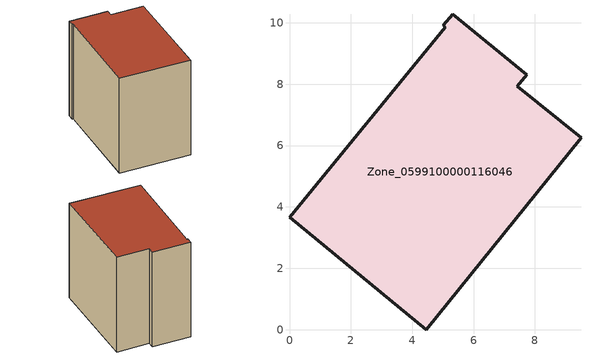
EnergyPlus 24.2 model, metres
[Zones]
Zone_0599100000116046
 floor ground (C_G): 5.01,9.92 5.32,10.28 7.74,8.31 7.42,7.93 9.5,6.25 4.46,0 0,3.66 5.08,9.86 z0
 wall outside (C_F): 9.5,6.25 7.42,7.93 7.74,8.31 5.32,10.28 5.01,9.92 5.08,9.86 0,3.66 4.46,0 9.5,6.25 z0:8.33
 roof outside (C_R): 5.32,10.28 5.01,9.92 5.08,9.86 0,3.66 4.46,0 9.5,6.25 7.42,7.93 7.74,8.31 z8.33
[BUILDING]
Pand.0599100000116046: North Axis=0; Terrain=City; Loads Convergence Tolerance Value=0.04; Temperature Convergence Tolerance Value=0.4; Solar Distribution=FullExterior; Maximum Number of Warmup Days=25; Minimum Number of Warmup Days=1
[Site:Location]
Rotterdam.The.Hague.AP_ZH_NLD Design_Conditions: Latitude=51.96; Longitude=4.45; Time Zone=1; Elevation=-4.5
[SITE:GROUNDTEMPERATURE:BUILDINGSURFACE]
18, 18, 18, 18, 18, 18, 18, 18, 18, 18, 18, 18
[MATERIAL] Thermal Absorptance=0.9; Solar Absorptance=0.7; Visible Absorptance=0.7
Name | Roughness | Thickness | Conductivity | Density | Specific Heat
G.TI.1946-1964 | MediumSmooth | 0.15 | 1 | 540 | 1210
F.TI.1946-1964 | Rough | 0.3 | 0.857143 | 1920 | 840
R.TI.1946-1964 | MediumRough | 0.2 | 0.277778 | 1500 | 1000
[CONSTRUCTION]
C_G: G.TI.1946-1964
C_F: F.TI.1946-1964
C_R: R.TI.1946-1964
[ZONE]
Zone_0599100000116046: Type=1; Multiplier=1; Ceiling Height=Autocalculate; Volume=Autocalculate; Floor Area=autocalculate; Part of Total Floor Area=Yes
[ZONEINFILTRATION:DESIGNFLOWRATE]
Infil_Zone_0599100000116046: Zone or ZoneList or Space or SpaceList=Zone_0599100000116046; Schedule=AlwaysOn; Design Flow Rate Calculation Method=Flow/Area; Flow Rate per Floor Area=0.003; Constant Term Coefficient=1; Temperature Term Coefficient=0; Velocity Term Coefficient=0; Velocity Squared Term Coefficient=0
[HVACTEMPLATE:ZONE:IDEALLOADSAIRSYSTEM]
Zone_0599100000116046: Maximum Heating Supply Air Temperature=50; Minimum Cooling Supply Air Temperature=13; Maximum Heating Supply Air Humidity Ratio=0.0156; Minimum Cooling Supply Air Humidity Ratio=0.0077; Heating Limit=NoLimit; Cooling Limit=NoLimit; Dehumidification Control Type=ConstantSensibleHeatRatio; Cooling Sensible Heat Ratio=0.7; Dehumidification Setpoint=60; Humidification Control Type=None; Humidification Setpoint=30; Outdoor Air Method=None; Outdoor Air Flow Rate per Person=0.00944; Outdoor Air Flow Rate per Zone Floor Area=0; Outdoor Air Flow Rate per Zone=0; Demand Controlled Ventilation Type=None; Outdoor Air Economizer Type=NoEconomizer; Heat Recovery Type=None; Sensible Heat Recovery Effectiveness=0.7; Latent Heat Recovery Effectiveness=0.65
[ZONECONTROL:THERMOSTAT]
ThermostatControl_Zone_0599100000116046: Zone or ZoneList=Zone_0599100000116046; Control Type Schedule=DualSetpointControlType; Control 1=Thermostat_Zone_0599100000116046; Temperature Difference Between Cutout And Setpoint=0
[THERMOSTATSETPOINT:DUALSETPOINT]
Thermostat_Zone_0599100000116046: Heating Setpoint Temperature Schedule=HeatingSetpoint_Zone_0599100000116046; Cooling Setpoint Temperature Schedule=CoolingSetpoint_Zone_0599100000116046
[SCHEDULE:COMPACT]
HeatingSetpoint_Zone_0599100000116046: Through: 12/31, For: AllDays, Until: 24:00, 21
CoolingSetpoint_Zone_0599100000116046: Through: 12/31, For: AllDays, Until: 24:00, 24
DualSetpointControlType: Through: 12/31, For: AllDays, Until: 24:00, 4
AlwaysOn: Through: 12/31, For: AllDays, Until: 24:00, 1
